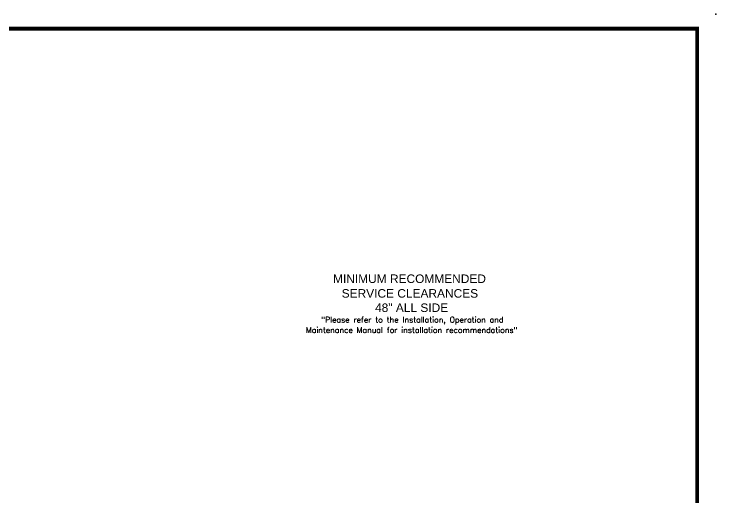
# Model space of a CAD drawing. Header units: inches. Extents: x 1763 to 2243, y -685 to -381.
# Drawn here: x 2028.2 to 2243.2, y -529.8 to -381.4 of the extents above; entities that cross this region are included whole.
import ezdxf
from ezdxf.enums import TextEntityAlignment as Align

# ---------------------------------------------------------------- set-up
doc = ezdxf.new("R2010")
doc.units = ezdxf.units.IN
doc.header["$MEASUREMENT"] = 0
doc.header["$PDSIZE"] = -1
doc.styles.add('dimentions', font='arial.ttf')
doc.styles.add('SIMPLEX', font='SIMPLEX')

msp = doc.modelspace()

# ---------------------------------------------------------------- linework, layer by layer
at = {"color": 7, "lineweight": 25}
msp.add_line((2237.47, -677.52), (2237.47, -385.92), dxfattribs=at)
at = {"color": 7, "lineweight": 25, "const_width": 1.17}
msp.add_lwpolyline([(1770.91, -677.52), (2237.47, -677.52), (2237.47, -385.92), (1770.91, -385.92), (1770.91, -677.52)], dxfattribs=at)
at = {"color": 7, "lineweight": 25}
msp.add_point((2243.25, -381.42), dxfattribs=at)

# ---------------------------------------------------------------- texts
at = {"color": 7, "lineweight": 25, "style": 'dimentions'}
for s, p in [('MINIMUM RECOMMENDED', (2125.93, -463.87)), ('SERVICE CLEARANCES', (2128.58, -468.36)), ('48" ALL SIDE ', (2138.8, -472.75))]:
    msp.add_text(s, height=2.6136, dxfattribs=at).set_placement(p)
at = {"color": 7, "lineweight": 25, "style": 'SIMPLEX'}
for s, p in [('"Please refer to the Installation, Operation and', (2150.23, -476)), ('Maintenance Manual for installation recommendations"', (2150.02, -479.15))]:
    msp.add_text(s, height=1.7354, dxfattribs=at).set_placement(p, align=Align.CENTER)

doc.saveas('drawing.dxf')
